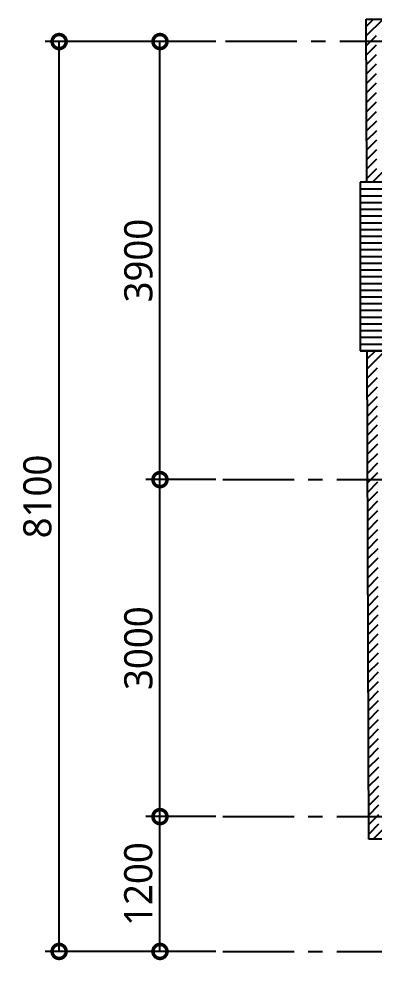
# Model space of a CAD drawing. Header units: millimetres. Extents: x 9763 to 39463, y 11138 to 32140.
# Drawn here: x 15047 to 18215, y 18358 to 26858 of the extents above; entities that cross this region are included whole.
import ezdxf

# ---------------------------------------------------------------- set-up
doc = ezdxf.new("R2010")
doc.units = ezdxf.units.MM
doc.header["$LTSCALE"] = 20
doc.linetypes.add('CENTER', pattern=[50.8, 31.75, -6.35, 6.35, -6.35])
for name, color, linetype in [('Layer1', 1, 'CENTER'), ('Layer2', 2, 'Continuous'), ('Layer3', 3, 'Continuous'), ('Layer5', 5, 'Continuous'), ('Layer6', 7, 'Continuous')]:
    doc.layers.add(name, color=color, linetype=linetype)
doc.styles.get("Standard").update_dxf_attribs({"font": 'malgun.ttf'})
doc.dimstyles.new('평면도', dxfattribs={"dimscale": 100, "dimtxt": 2.5, "dimasz": 2.5, "dimexe": 1.25, "dimexo": 0.625, "dimtad": 1, "dimtxsty": 'Standard', "dimblk": 'DOTSMALL', "dimcen": 2.5, "dimadec": 0, "dimazin": 0, "dimtfac": 1, "dimtix": 1, "dimtmove": 0, "dimatfit": 3, "dimfxl": 1, "dimarcsym": 0})

# ---------------------------------------------------------------- blocks, each defined once
blk = doc.blocks.new('_DotSmall')
at = {"color": 0, "linetype": 'ByBlock', "const_width": 0.5}
blk.add_lwpolyline([(-0.0625, 0, 1), (0.0625, 0, 1)], format="xyb", close=True, dxfattribs=at)
blk = doc.blocks.new('*D36')
at = {"layer": 'Defpoints', "color": 0, "transparency": 16777216}
for p in [(16301.7, 19758.4), (16860.2, 19758.4), (16860.2, 18558.4)]:
    blk.add_point(p, dxfattribs=at)
at = {"layer": 'Layer6', "color": 0, "lineweight": -2, "transparency": 16777216}
for p, q in [((16797.7, 19758.4), (16176.7, 19758.4)), ((16301.7, 18558.4), (16301.7, 19758.4)), ((16797.7, 18558.4), (16176.7, 18558.4))]:
    blk.add_line(p, q, dxfattribs=at)
at = {"layer": 'Layer6', "color": 0, "lineweight": -2, "transparency": 16777216, "xscale": 250, "yscale": 250, "zscale": 250}
for p, rotation in [((16301.7, 19758.4), 90), ((16301.7, 18558.4), 270)]:
    blk.add_blockref('_DotSmall', p, dxfattribs=dict(at, rotation=rotation))
at = {"layer": 'Layer6', "color": 0, "transparency": 16777216, "insert": (16109.4, 19158.4), "char_height": 250, "attachment_point": 5, "rotation": 90}
blk.add_mtext('1200', dxfattribs=at)
blk = doc.blocks.new('*D37')
at = {"layer": 'Defpoints', "color": 0, "transparency": 16777216}
for p in [(16301.7, 22758.4), (16860.2, 22758.4), (16860.2, 19758.4)]:
    blk.add_point(p, dxfattribs=at)
at = {"layer": 'Layer6', "color": 0, "lineweight": -2, "transparency": 16777216}
for p, q in [((16797.7, 22758.4), (16176.7, 22758.4)), ((16301.7, 19758.4), (16301.7, 22758.4)), ((16797.7, 19758.4), (16176.7, 19758.4))]:
    blk.add_line(p, q, dxfattribs=at)
at = {"layer": 'Layer6', "color": 0, "lineweight": -2, "transparency": 16777216, "xscale": 250, "yscale": 250, "zscale": 250}
for p, rotation in [((16301.7, 22758.4), 90), ((16301.7, 19758.4), 270)]:
    blk.add_blockref('_DotSmall', p, dxfattribs=dict(at, rotation=rotation))
at = {"layer": 'Layer6', "color": 0, "transparency": 16777216, "insert": (16110.1, 21258.4), "char_height": 250, "attachment_point": 5, "rotation": 90}
blk.add_mtext('3000', dxfattribs=at)
blk = doc.blocks.new('*D38')
at = {"layer": 'Defpoints', "color": 0, "transparency": 16777216}
for p in [(16301.7, 26658.4), (16860.2, 26658.4), (16860.2, 22758.4)]:
    blk.add_point(p, dxfattribs=at)
at = {"layer": 'Layer6', "color": 0, "lineweight": -2, "transparency": 16777216}
for p, q in [((16797.7, 26658.4), (16176.7, 26658.4)), ((16301.7, 22758.4), (16301.7, 26658.4)), ((16797.7, 22758.4), (16176.7, 22758.4))]:
    blk.add_line(p, q, dxfattribs=at)
at = {"layer": 'Layer6', "color": 0, "lineweight": -2, "transparency": 16777216, "xscale": 250, "yscale": 250, "zscale": 250}
for p, rotation in [((16301.7, 26658.4), 90), ((16301.7, 22758.4), 270)]:
    blk.add_blockref('_DotSmall', p, dxfattribs=dict(at, rotation=rotation))
at = {"layer": 'Layer6', "color": 0, "transparency": 16777216, "insert": (16110.1, 24708.4), "char_height": 250, "attachment_point": 5, "rotation": 90}
blk.add_mtext('3900', dxfattribs=at)
blk = doc.blocks.new('*D39')
at = {"layer": 'Defpoints', "color": 0, "transparency": 16777216}
for p in [(15403.7, 26658.4), (16860.2, 26658.4), (16860.2, 18558.4)]:
    blk.add_point(p, dxfattribs=at)
at = {"layer": 'Layer6', "color": 0, "lineweight": -2, "transparency": 16777216}
for p, q in [((16797.7, 26658.4), (15278.7, 26658.4)), ((15403.7, 18558.4), (15403.7, 26658.4)), ((16797.7, 18558.4), (15278.7, 18558.4))]:
    blk.add_line(p, q, dxfattribs=at)
at = {"layer": 'Layer6', "color": 0, "lineweight": -2, "transparency": 16777216, "xscale": 250, "yscale": 250, "zscale": 250}
for p, rotation in [((15403.7, 26658.4), 90), ((15403.7, 18558.4), 270)]:
    blk.add_blockref('_DotSmall', p, dxfattribs=dict(at, rotation=rotation))
at = {"layer": 'Layer6', "color": 0, "transparency": 16777216, "insert": (15211.4, 22608.4), "char_height": 250, "attachment_point": 5, "rotation": 90}
blk.add_mtext('8100', dxfattribs=at)

msp = doc.modelspace()

# ---------------------------------------------------------------- hatches: boundary and pattern name
at = {"layer": 'Layer3'}
h = msp.add_hatch(dxfattribs=at)
h.set_pattern_fill('_USER', color=256, scale=60, pattern_type=0)
h.set_pattern_definition([(0, (18312.48, 25405.92), (0, 60), [])])
h.paths.add_polyline_path([(18312.482, 25375.917), (18312.482, 25405.917), (18142.48, 25405.917), (18082.482, 25405.917), (18082.482, 23905.917), (18147.188, 23905.917), (18312.482, 23905.917), (18312.482, 23935.917)])
at = {"layer": 'Layer5'}
h = msp.add_hatch(dxfattribs=at)
h.set_pattern_fill('_USER', color=256, scale=60, angle=45, pattern_type=0)
h.set_pattern_definition([(45, (0, 0), (-42.42641, 42.42641), [])])
h.paths.add_polyline_path([(23450.207, 26648.417), (22807.707, 26648.417), (22807.707, 26588.417), (22807.707, 26458.417), (23260.207, 26458.417), (23260.207, 24598.002), (23160.207, 24598.002), (23160.207, 24408.002), (23260.207, 24408.002), (23260.207, 23563.417), (23450.207, 23563.417), (23450.207, 25258.417), (23660.207, 25258.417), (23660.207, 25388.417), (23660.207, 25448.417), (23450.207, 25448.417)])
h.paths.add_polyline_path([(23660.207, 26858.417), (22807.707, 26858.417), (22807.707, 26648.417), (22897.707, 26648.417), (22897.707, 26768.417), (23570.207, 26768.417), (23570.207, 25448.417), (23660.207, 25448.417)])
h.paths.add_polyline_path([(29360.207, 26858.417), (25360.207, 26858.417), (25360.207, 25448.417), (25450.207, 25448.417), (25450.207, 26768.417), (29270.207, 26768.417), (29270.207, 26548.417), (29150.207, 26548.417), (29150.207, 26458.417), (29360.207, 26458.417)])
h.paths.add_polyline_path([(25760.207, 26458.417), (29150.207, 26458.417), (29150.207, 26548.417), (29150.207, 26648.417), (25570.207, 26648.417), (25570.207, 25448.417), (25360.207, 25448.417), (25360.207, 25258.417), (25570.207, 25258.417), (25570.207, 23563.417), (25760.207, 23563.417)])
h.paths.add_polyline_path([(21907.707, 26858.417), (18137.921, 26858.417), (18142.48, 25405.917), (18352.481, 25405.917), (18352.199, 25495.917), (18232.198, 25495.917), (18228.204, 26768.417), (21817.707, 26768.417), (21817.707, 26648.417), (21907.707, 26648.417), (21907.707, 26688.417)])
h.paths.add_polyline_path([(21907.707, 26648.417), (18348.581, 26648.417), (18352.481, 25405.917), (18412.482, 25405.917), (18542.482, 25405.917), (18539.179, 26458.417), (21265.207, 26458.417), (21265.207, 23973.417), (21455.207, 23973.417), (21455.207, 24408.002), (22410.207, 24408.002), (22410.207, 24598.002), (21455.207, 24598.002), (21455.207, 26458.417), (21907.707, 26458.417), (21907.707, 26588.417)])
h.paths.add_polyline_path([(18357.189, 23905.917), (18312.482, 23905.917), (18147.188, 23905.917), (18160.834, 19558.417), (19664.862, 19558.417), (19664.862, 19768.417), (19574.862, 19768.417), (19574.862, 19648.417), (18250.552, 19648.417), (18237.471, 23815.917), (18357.472, 23815.917)])
h.paths.add_polyline_path([(18547.19, 23905.917), (18412.482, 23905.917), (18357.189, 23905.917), (18370.176, 19768.417), (19664.862, 19768.417), (19664.862, 19828.417), (19664.862, 19958.417), (18559.58, 19958.417), (18551.09, 22663.417), (21970.207, 22663.417), (21970.207, 22463.417), (22160.207, 22463.417), (22160.207, 22853.417), (21455.207, 22853.417), (21455.207, 23073.417), (21265.207, 23073.417), (21265.207, 22853.417), (18550.494, 22853.417)])
h.paths.add_polyline_path([(21850.207, 19648.417), (20954.862, 19648.417), (20954.862, 19768.417), (20864.862, 19768.417), (20864.862, 19728.417), (20864.862, 19558.417), (21760.207, 19558.417), (21760.207, 18358.417), (23010.207, 18358.417), (23010.207, 18568.417), (22920.207, 18568.417), (22920.207, 18448.417), (21850.207, 18448.417)])
h.paths.add_polyline_path([(22160.207, 21563.417), (21970.207, 21563.417), (21970.207, 19958.417), (20864.862, 19958.417), (20864.862, 19828.417), (20864.862, 19768.417), (20954.862, 19768.417), (21970.207, 19768.417), (21970.207, 18568.417), (23010.207, 18568.417), (23010.207, 18628.417), (23010.207, 18758.417), (22160.207, 18758.417)])
h.paths.add_polyline_path([(27260.207, 19558.417), (27855.207, 19558.417), (27855.207, 19768.417), (27765.207, 19768.417), (27765.207, 19648.417), (27170.207, 19648.417), (27170.207, 18448.417), (26100.207, 18448.417), (26100.207, 18568.417), (26010.207, 18568.417), (26010.207, 18528.417), (26010.207, 18358.417), (27260.207, 18358.417)])
h.paths.add_polyline_path([(27050.207, 19768.417), (27855.207, 19768.417), (27855.207, 19828.417), (27855.207, 19958.417), (27050.207, 19958.417), (27050.207, 22463.417), (26860.207, 22463.417), (26860.207, 18758.417), (26010.207, 18758.417), (26010.207, 18628.417), (26010.207, 18568.417), (27050.207, 18568.417)])
h.paths.add_polyline_path([(31460.207, 24055.917), (31250.207, 24055.917), (31250.207, 23965.917), (31370.207, 23965.917), (31370.207, 19648.417), (30345.207, 19648.417), (30345.207, 19768.417), (30255.207, 19768.417), (30255.207, 19728.417), (30255.207, 19558.417), (31460.207, 19558.417)])
h.paths.add_polyline_path([(31250.207, 24055.917), (31190.207, 24055.917), (31060.207, 24055.917), (31060.207, 23753.417), (30000.207, 23753.417), (30000.207, 23563.417), (31060.207, 23563.417), (31060.207, 19958.417), (30255.207, 19958.417), (30255.207, 19828.417), (30255.207, 19768.417), (31250.207, 19768.417)])
h.paths.add_polyline_path([(31250.207, 25448.417), (29150.207, 25448.417), (29150.207, 25658.417), (28960.207, 25658.417), (28960.207, 23753.417), (26860.207, 23753.417), (26860.207, 23363.417), (27050.207, 23363.417), (27050.207, 23563.417), (29250.207, 23563.417), (29250.207, 23753.417), (29150.207, 23753.417), (29150.207, 25258.417), (31060.207, 25258.417), (31060.207, 24955.917), (31190.207, 24955.917), (31250.207, 24955.917)])
h.paths.add_polyline_path([(31460.207, 25658.417), (29150.207, 25658.417), (29150.207, 25568.417), (31370.207, 25568.417), (31370.207, 25045.917), (31250.207, 25045.917), (31250.207, 24955.917), (31290.207, 24955.917), (31460.207, 24955.917)])

# ---------------------------------------------------------------- linework, layer by layer
at = {"layer": 'Layer1'}
for p, q in [((32760.207, 26658.417), (16860.207, 26658.417)), ((16860.207, 22758.417), (21960.207, 22758.417)), ((16860.207, 19758.417), (21960.207, 19758.417)), ((16860.207, 18558.417), (32760.207, 18558.417))]:
    msp.add_line(p, q, dxfattribs=at)
at = {"layer": 'Layer2'}
for p, q in [((18137.921, 26858.417), (21907.707, 26858.417)), ((18142.48, 25405.917), (18137.921, 26858.417)), ((18542.482, 25405.917), (18142.48, 25405.917)), ((18160.834, 19558.417), (18147.188, 23905.917)), ((18547.19, 23905.917), (18147.188, 23905.917)), ((18147.471, 23815.917), (18147.188, 23815.917)), ((19664.862, 19558.417), (18160.834, 19558.417))]:
    msp.add_line(p, q, dxfattribs=at)
at = {"layer": 'Layer3'}
for p, q in [((18082.482, 25405.917), (18082.482, 23905.917)), ((18142.48, 25405.917), (18082.482, 25405.917)), ((18147.188, 23905.917), (18082.482, 23905.917))]:
    msp.add_line(p, q, dxfattribs=at)

# ---------------------------------------------------------------- dimensions: what is measured, and where the dimension line sits
at = {"layer": 'Layer6'}
for base, p1, p2, picture, middle in [((15403.706, 26658.417), (16860.207, 18558.417), (16860.207, 26658.417), '*D39', (15211.366, 22608.417)), ((16301.726, 26658.417), (16860.207, 22758.417), (16860.207, 26658.417), '*D38', (16110.065, 24708.417)), ((16301.726, 22758.417), (16860.207, 19758.417), (16860.207, 22758.417), '*D37', (16110.065, 21258.417)), ((16301.726, 19758.417), (16860.207, 18558.417), (16860.207, 19758.417), '*D36', (16109.385, 19158.417))]:
    dim = msp.add_linear_dim(base=base, p1=p1, p2=p2, angle=270, dimstyle='평면도', dxfattribs=at)
    dim.commit()
    dim.dimension.update_dxf_attribs({"geometry": picture, "text_midpoint": middle})

doc.saveas('drawing.dxf')
